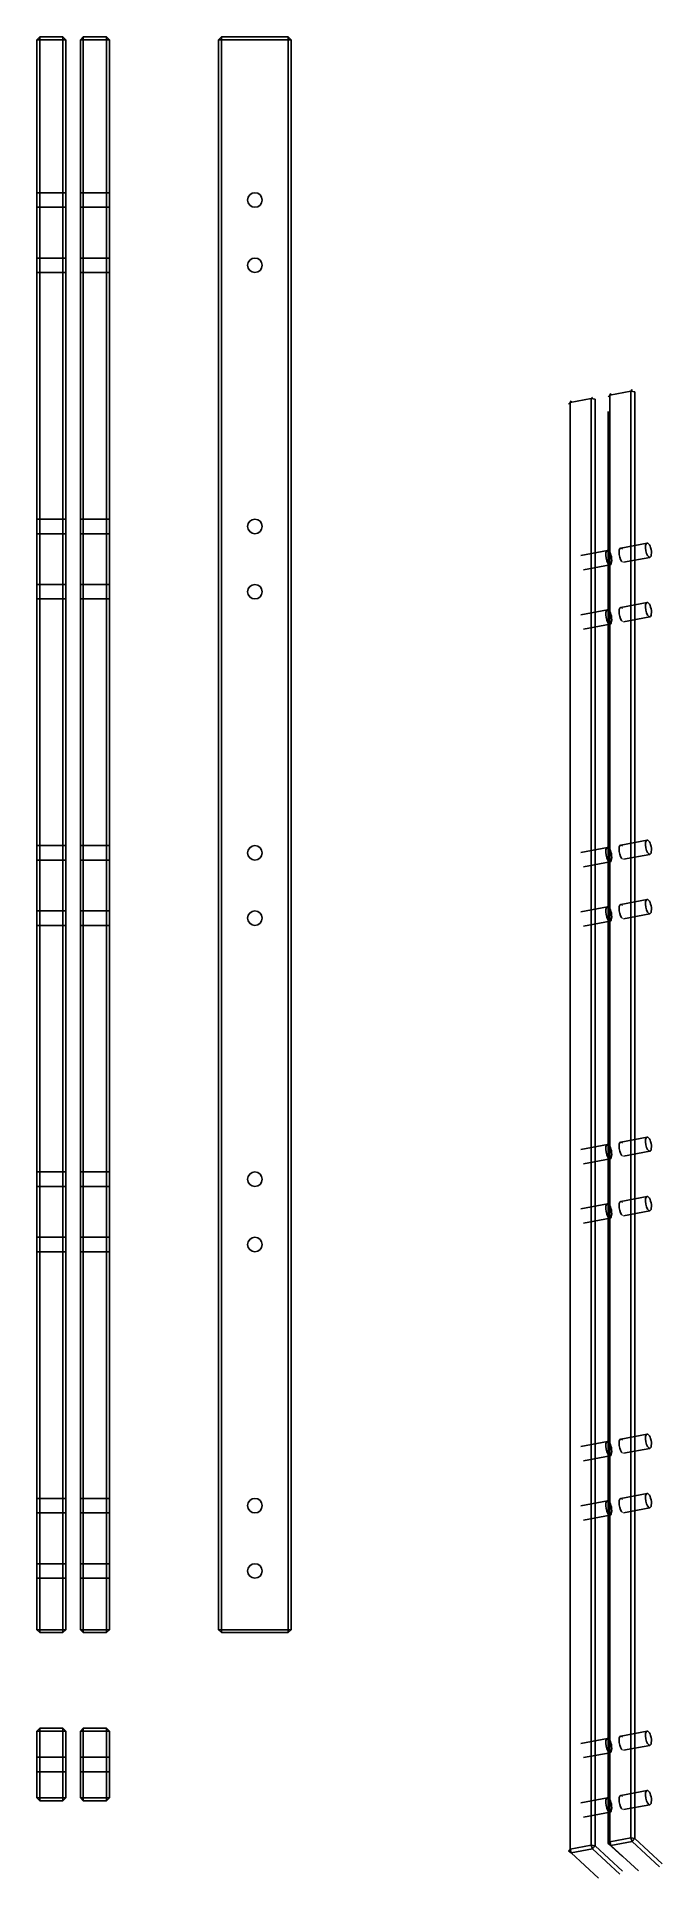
# Model space of a CAD drawing. Extents: x 0 to 216, y 0 to 635.
import ezdxf

# ---------------------------------------------------------------- set-up
doc = ezdxf.new("R2010")
doc.units = 0
doc.layers.get('0').update_dxf_attribs({"linetype": 'CONTINUOUS'})

msp = doc.modelspace()

# ---------------------------------------------------------------- linework, layer by layer
at = {"color": 253}
for p, q in [((0.08, 633.72), (1.08, 634.71)), ((1.08, 634.71), (9.08, 634.71)), ((1.08, 633.72), (1.08, 634.71)), ((9.08, 633.72), (9.08, 634.71)), ((10.08, 633.72), (9.08, 634.71)), ((15.08, 633.72), (16.08, 634.71)), ((24.08, 634.71), (16.08, 634.71)), ((16.08, 633.72), (16.08, 634.71)), ((25.08, 633.72), (24.08, 634.71)), ((24.08, 633.72), (24.08, 634.71)), ((62.73, 633.72), (63.73, 634.71)), ((62.73, 633.72), (63.73, 634.71)), ((62.73, 633.72), (63.73, 634.71)), ((86.73, 634.71), (63.73, 634.71)), ((63.73, 633.72), (63.73, 634.71)), ((86.73, 634.71), (63.73, 634.71)), ((63.73, 633.72), (63.73, 634.71)), ((86.73, 634.71), (63.73, 634.71)), ((63.73, 633.72), (63.73, 634.71)), ((86.73, 634.71), (86.73, 633.72)), ((86.73, 634.71), (87.73, 633.72)), ((86.73, 634.71), (87.73, 633.72)), ((86.73, 634.71), (86.73, 633.72)), ((86.73, 634.71), (87.73, 633.72)), ((86.73, 634.71), (86.73, 633.72)), ((0.08, 85.71), (0.08, 633.72)), ((1.08, 633.72), (0.08, 633.72)), ((1.08, 85.71), (1.08, 633.72)), ((1.08, 633.72), (9.08, 633.72)), ((9.08, 85.71), (9.08, 633.72)), ((9.08, 633.72), (10.08, 633.72)), ((10.08, 85.71), (10.08, 633.72)), ((15.08, 85.71), (15.08, 633.72)), ((16.08, 633.72), (15.08, 633.72)), ((24.08, 633.72), (16.08, 633.72)), ((16.08, 85.71), (16.08, 633.72)), ((24.08, 633.72), (25.08, 633.72)), ((24.08, 85.71), (24.08, 633.72)), ((25.08, 85.71), (25.08, 633.72)), ((62.73, 633.72), (63.73, 633.72)), ((62.73, 85.71), (62.73, 633.72)), ((62.73, 85.71), (62.73, 633.72)), ((62.73, 633.72), (63.73, 633.72)), ((62.73, 85.71), (62.73, 633.72)), ((62.73, 633.72), (63.73, 633.72)), ((86.73, 633.72), (63.73, 633.72)), ((63.73, 85.71), (63.73, 633.72)), ((86.73, 633.72), (63.73, 633.72)), ((63.73, 85.71), (63.73, 633.72)), ((86.73, 633.72), (63.73, 633.72)), ((63.73, 85.71), (63.73, 633.72)), ((86.73, 85.71), (86.73, 633.72)), ((86.73, 633.72), (87.73, 633.72)), ((86.73, 85.71), (86.73, 633.72)), ((86.73, 633.72), (87.73, 633.72)), ((86.73, 85.71), (86.73, 633.72)), ((86.73, 633.72), (87.73, 633.72)), ((87.73, 85.71), (87.73, 633.72)), ((87.73, 85.71), (87.73, 633.72)), ((87.73, 85.71), (87.73, 633.72)), ((0.08, 578.46), (0.08, 580.97)), ((0.08, 580.97), (0.08, 575.97)), ((10.08, 580.97), (0.08, 580.97)), ((0.08, 575.97), (0.08, 578.46)), ((10.08, 578.46), (10.08, 580.97)), ((10.08, 580.97), (10.08, 575.97)), ((10.08, 575.97), (10.08, 578.46)), ((15.08, 578.46), (15.08, 580.97)), ((15.08, 580.97), (15.08, 575.97)), ((25.08, 580.97), (15.08, 580.97)), ((15.08, 575.97), (15.08, 578.46)), ((25.08, 578.46), (25.08, 580.97)), ((25.08, 580.97), (25.08, 575.97)), ((25.08, 575.97), (25.08, 578.46)), ((10.08, 575.97), (0.08, 575.97)), ((25.08, 575.97), (15.08, 575.97)), ((0.08, 555.96), (0.08, 558.47)), ((0.08, 558.47), (0.08, 553.47)), ((10.08, 558.47), (0.08, 558.47)), ((0.08, 553.47), (0.08, 555.96)), ((10.08, 553.47), (0.08, 553.47)), ((10.08, 555.96), (10.08, 558.47)), ((10.08, 558.47), (10.08, 553.47)), ((10.08, 553.47), (10.08, 555.96)), ((15.08, 555.96), (15.08, 558.47)), ((15.08, 558.47), (15.08, 553.47)), ((25.08, 558.47), (15.08, 558.47)), ((15.08, 553.47), (15.08, 555.96)), ((25.08, 553.47), (15.08, 553.47)), ((25.08, 555.96), (25.08, 558.47)), ((25.08, 558.47), (25.08, 553.47)), ((25.08, 553.47), (25.08, 555.96)), ((183.85, 508.68), (183.35, 508.13)), ((183.85, 508.68), (191.15, 510.04)), ((183.85, 508.68), (184.26, 509.21)), ((183.85, 10.07), (183.85, 508.68)), ((191.15, 510.04), (191.56, 510.57)), ((191.15, 11.43), (191.15, 510.04)), ((191.15, 510.04), (192.47, 509.83)), ((192.47, 11.22), (192.47, 509.83)), ((197.53, 511.23), (197.03, 510.69)), ((204.83, 512.6), (197.53, 511.23)), ((197.53, 511.23), (197.94, 511.76)), ((197.53, 12.62), (197.53, 511.23)), ((204.83, 512.6), (205.24, 513.13)), ((204.83, 512.6), (206.15, 512.39)), ((204.83, 13.98), (204.83, 512.6)), ((206.15, 13.77), (206.15, 512.39)), ((197.03, 12.07), (197.03, 505.63)), ((0.08, 465.96), (0.08, 468.46)), ((0.08, 468.46), (0.08, 463.46)), ((10.08, 468.46), (0.08, 468.46)), ((0.08, 463.46), (0.08, 465.96)), ((10.08, 463.46), (0.08, 463.46)), ((10.08, 465.96), (10.08, 468.46)), ((10.08, 468.46), (10.08, 463.46)), ((10.08, 463.46), (10.08, 465.96)), ((15.08, 465.96), (15.08, 468.46)), ((15.08, 468.46), (15.08, 463.46)), ((25.08, 468.46), (15.08, 468.46)), ((15.08, 463.46), (15.08, 465.96)), ((25.08, 463.46), (15.08, 463.46)), ((25.08, 465.96), (25.08, 468.46)), ((25.08, 468.46), (25.08, 463.46)), ((25.08, 463.46), (25.08, 465.96)), ((196.73, 457.67), (187.61, 455.97)), ((210.41, 460.22), (201.29, 458.52)), ((197.65, 452.75), (188.53, 451.05)), ((211.33, 455.31), (202.21, 453.61)), ((0.08, 443.47), (0.08, 445.96)), ((0.08, 445.96), (0.08, 440.96)), ((10.08, 445.96), (0.08, 445.96)), ((10.08, 443.47), (10.08, 445.96)), ((10.08, 445.96), (10.08, 440.96)), ((15.08, 443.47), (15.08, 445.96)), ((15.08, 445.96), (15.08, 440.96)), ((25.08, 445.96), (15.08, 445.96)), ((25.08, 443.47), (25.08, 445.96)), ((25.08, 445.96), (25.08, 440.96)), ((0.08, 440.96), (0.08, 443.47)), ((10.08, 440.96), (0.08, 440.96)), ((10.08, 440.96), (10.08, 443.47)), ((15.08, 440.96), (15.08, 443.47)), ((25.08, 440.96), (15.08, 440.96)), ((25.08, 440.96), (25.08, 443.47)), ((210.41, 439.75), (201.29, 438.05)), ((196.73, 437.2), (187.61, 435.5)), ((197.65, 432.28), (188.53, 430.58)), ((211.33, 434.84), (202.21, 433.13)), ((0.08, 353.47), (0.08, 355.96)), ((0.08, 355.96), (0.08, 350.96)), ((10.08, 355.96), (0.08, 355.96)), ((10.08, 353.47), (10.08, 355.96)), ((10.08, 355.96), (10.08, 350.96)), ((15.08, 353.47), (15.08, 355.96)), ((15.08, 355.96), (15.08, 350.96)), ((25.08, 355.96), (15.08, 355.96)), ((25.08, 353.47), (25.08, 355.96)), ((25.08, 355.96), (25.08, 350.96)), ((210.41, 357.86), (201.29, 356.16)), ((0.08, 350.96), (0.08, 353.47)), ((10.08, 350.96), (0.08, 350.96)), ((10.08, 350.96), (10.08, 353.47)), ((15.08, 350.96), (15.08, 353.47)), ((25.08, 350.96), (15.08, 350.96)), ((25.08, 350.96), (25.08, 353.47)), ((196.73, 355.31), (187.61, 353.61)), ((197.65, 350.39), (188.53, 348.69)), ((211.33, 352.95), (202.21, 351.24)), ((210.41, 337.39), (201.29, 335.69)), ((0.08, 330.96), (0.08, 333.46)), ((0.08, 333.46), (0.08, 328.46)), ((10.08, 333.46), (0.08, 333.46)), ((0.08, 328.46), (0.08, 330.96)), ((10.08, 330.96), (10.08, 333.46)), ((10.08, 333.46), (10.08, 328.46)), ((10.08, 328.46), (10.08, 330.96)), ((15.08, 330.96), (15.08, 333.46)), ((15.08, 333.46), (15.08, 328.46)), ((25.08, 333.46), (15.08, 333.46)), ((15.08, 328.46), (15.08, 330.96)), ((25.08, 330.96), (25.08, 333.46)), ((25.08, 333.46), (25.08, 328.46)), ((25.08, 328.46), (25.08, 330.96)), ((196.73, 334.84), (187.61, 333.13)), ((211.33, 332.48), (202.21, 330.77)), ((10.08, 328.46), (0.08, 328.46)), ((25.08, 328.46), (15.08, 328.46)), ((197.65, 329.92), (188.53, 328.22)), ((210.41, 255.5), (201.29, 253.8)), ((196.73, 252.95), (187.61, 251.24)), ((197.65, 248.03), (188.53, 246.33)), ((211.33, 250.59), (202.21, 248.88)), ((0.08, 240.97), (0.08, 243.47)), ((0.08, 243.47), (0.08, 238.46)), ((10.08, 243.47), (0.08, 243.47)), ((10.08, 240.97), (10.08, 243.47)), ((10.08, 243.47), (10.08, 238.46)), ((15.08, 240.97), (15.08, 243.47)), ((15.08, 243.47), (15.08, 238.46)), ((25.08, 243.47), (15.08, 243.47)), ((25.08, 240.97), (25.08, 243.47)), ((25.08, 243.47), (25.08, 238.46)), ((0.08, 238.46), (0.08, 240.97)), ((10.08, 238.46), (0.08, 238.46)), ((10.08, 238.46), (10.08, 240.97)), ((15.08, 238.46), (15.08, 240.97)), ((25.08, 238.46), (15.08, 238.46)), ((25.08, 238.46), (25.08, 240.97)), ((210.41, 235.03), (201.29, 233.32)), ((196.73, 232.47), (187.61, 230.77)), ((211.33, 230.11), (202.21, 228.41)), ((197.65, 227.56), (188.53, 225.86)), ((0.08, 218.47), (0.08, 220.96)), ((0.08, 220.96), (0.08, 215.97)), ((10.08, 220.96), (0.08, 220.96)), ((0.08, 215.97), (0.08, 218.47)), ((10.08, 215.97), (0.08, 215.97)), ((10.08, 218.47), (10.08, 220.96)), ((10.08, 220.96), (10.08, 215.97)), ((10.08, 215.97), (10.08, 218.47)), ((15.08, 218.47), (15.08, 220.96)), ((15.08, 220.96), (15.08, 215.97)), ((25.08, 220.96), (15.08, 220.96)), ((15.08, 215.97), (15.08, 218.47)), ((25.08, 215.97), (15.08, 215.97)), ((25.08, 218.47), (25.08, 220.96)), ((25.08, 220.96), (25.08, 215.97)), ((25.08, 215.97), (25.08, 218.47)), ((210.41, 153.14), (201.29, 151.44)), ((196.73, 150.59), (187.61, 148.88)), ((211.33, 148.22), (202.21, 146.52)), ((197.65, 145.67), (188.53, 143.97)), ((0.08, 128.47), (0.08, 130.97)), ((0.08, 130.97), (0.08, 125.97)), ((10.08, 130.97), (0.08, 130.97)), ((0.08, 125.97), (0.08, 128.47)), ((10.08, 128.47), (10.08, 130.97)), ((10.08, 130.97), (10.08, 125.97)), ((10.08, 125.97), (10.08, 128.47)), ((15.08, 128.47), (15.08, 130.97)), ((15.08, 130.97), (15.08, 125.97)), ((25.08, 130.97), (15.08, 130.97)), ((15.08, 125.97), (15.08, 128.47)), ((25.08, 128.47), (25.08, 130.97)), ((25.08, 130.97), (25.08, 125.97)), ((25.08, 125.97), (25.08, 128.47)), ((196.73, 130.11), (187.61, 128.41)), ((210.41, 132.67), (201.29, 130.97)), ((211.33, 127.75), (202.21, 126.05)), ((10.08, 125.97), (0.08, 125.97)), ((25.08, 125.97), (15.08, 125.97)), ((197.65, 125.2), (188.53, 123.5)), ((0.08, 105.96), (0.08, 108.46)), ((0.08, 108.46), (0.08, 103.46)), ((10.08, 108.46), (0.08, 108.46)), ((10.08, 105.96), (10.08, 108.46)), ((10.08, 108.46), (10.08, 103.46)), ((15.08, 105.96), (15.08, 108.46)), ((15.08, 108.46), (15.08, 103.46)), ((25.08, 108.46), (15.08, 108.46)), ((25.08, 105.96), (25.08, 108.46)), ((25.08, 108.46), (25.08, 103.46)), ((0.08, 103.46), (0.08, 105.96)), ((10.08, 103.46), (0.08, 103.46)), ((10.08, 103.46), (10.08, 105.96)), ((15.08, 103.46), (15.08, 105.96)), ((25.08, 103.46), (15.08, 103.46)), ((25.08, 103.46), (25.08, 105.96)), ((1.08, 84.72), (0.08, 85.71)), ((0.08, 85.71), (1.08, 85.71)), ((1.08, 84.72), (1.08, 85.71)), ((1.08, 85.71), (9.08, 85.71)), ((1.08, 84.72), (9.08, 84.72)), ((9.08, 84.72), (9.08, 85.71)), ((9.08, 84.72), (10.08, 85.71)), ((10.08, 85.71), (9.08, 85.71)), ((16.08, 84.72), (15.08, 85.71)), ((15.08, 85.71), (16.08, 85.71)), ((24.08, 85.71), (16.08, 85.71)), ((16.08, 84.72), (16.08, 85.71)), ((24.08, 84.72), (16.08, 84.72)), ((24.08, 84.72), (25.08, 85.71)), ((25.08, 85.71), (24.08, 85.71)), ((24.08, 84.72), (24.08, 85.71)), ((63.73, 85.71), (62.73, 85.71)), ((63.73, 84.72), (62.73, 85.71)), ((63.73, 84.72), (62.73, 85.71)), ((63.73, 85.71), (62.73, 85.71)), ((63.73, 84.72), (62.73, 85.71)), ((63.73, 85.71), (62.73, 85.71)), ((86.73, 85.71), (63.73, 85.71)), ((63.73, 84.72), (63.73, 85.71)), ((86.73, 85.71), (63.73, 85.71)), ((63.73, 84.72), (63.73, 85.71)), ((86.73, 85.71), (63.73, 85.71)), ((63.73, 84.72), (63.73, 85.71)), ((86.73, 84.72), (63.73, 84.72)), ((86.73, 84.72), (63.73, 84.72)), ((86.73, 84.72), (63.73, 84.72)), ((86.73, 85.71), (87.73, 85.71)), ((86.73, 84.72), (86.73, 85.71)), ((86.73, 84.72), (87.73, 85.71)), ((86.73, 84.72), (87.73, 85.71)), ((86.73, 85.71), (87.73, 85.71)), ((86.73, 84.72), (86.73, 85.71)), ((86.73, 84.72), (87.73, 85.71)), ((86.73, 85.71), (87.73, 85.71)), ((86.73, 84.72), (86.73, 85.71)), ((0.08, 50.77), (1.08, 51.77)), ((0.08, 27.77), (0.08, 50.77)), ((1.08, 50.77), (0.08, 50.77)), ((1.08, 50.77), (1.08, 51.77)), ((1.08, 51.77), (9.08, 51.77)), ((1.08, 27.77), (1.08, 50.77)), ((1.08, 50.77), (9.08, 50.77)), ((9.08, 50.77), (9.08, 51.77)), ((10.08, 50.77), (9.08, 51.77)), ((9.08, 27.77), (9.08, 50.77)), ((9.08, 50.77), (10.08, 50.77)), ((10.08, 27.77), (10.08, 50.77)), ((15.08, 50.77), (16.08, 51.77)), ((15.08, 27.77), (15.08, 50.77)), ((16.08, 50.77), (15.08, 50.77)), ((24.08, 51.77), (16.08, 51.77)), ((16.08, 50.77), (16.08, 51.77)), ((24.08, 50.77), (16.08, 50.77)), ((16.08, 27.77), (16.08, 50.77)), ((25.08, 50.77), (24.08, 51.77)), ((24.08, 50.77), (24.08, 51.77)), ((24.08, 27.77), (24.08, 50.77)), ((24.08, 50.77), (25.08, 50.77)), ((25.08, 27.77), (25.08, 50.77)), ((210.41, 50.78), (201.29, 49.07)), ((196.73, 48.22), (187.61, 46.52)), ((211.33, 45.86), (202.21, 44.16)), ((0.08, 36.77), (0.08, 41.77)), ((0.08, 41.77), (0.08, 36.77)), ((0.08, 36.77), (0.08, 41.77)), ((0.08, 41.77), (0.08, 36.77)), ((0.08, 36.77), (0.08, 41.77)), ((0.08, 41.77), (0.08, 36.77)), ((0.08, 36.77), (0.08, 41.77)), ((0.08, 41.77), (0.08, 36.77)), ((0.08, 36.77), (0.08, 41.77)), ((0.08, 41.77), (0.08, 36.77)), ((0.08, 36.77), (0.08, 41.77)), ((0.08, 41.77), (0.08, 36.77)), ((0.08, 36.77), (0.08, 41.77)), ((0.08, 41.77), (0.08, 36.77)), ((0.08, 36.77), (0.08, 41.77)), ((0.08, 41.77), (0.08, 36.77)), ((0.08, 36.77), (0.08, 41.77)), ((0.08, 41.77), (0.08, 36.77)), ((0.08, 36.77), (0.08, 41.77)), ((0.08, 41.77), (0.08, 36.77)), ((10.08, 41.77), (0.08, 41.77)), ((10.08, 41.77), (0.08, 41.77)), ((10.08, 41.77), (0.08, 41.77)), ((10.08, 41.77), (0.08, 41.77)), ((10.08, 41.77), (0.08, 41.77)), ((10.08, 41.77), (0.08, 41.77)), ((10.08, 41.77), (0.08, 41.77)), ((10.08, 41.77), (0.08, 41.77)), ((10.08, 41.77), (0.08, 41.77)), ((10.08, 41.77), (0.08, 41.77)), ((10.08, 36.77), (10.08, 41.77)), ((10.08, 41.77), (10.08, 36.77)), ((10.08, 36.77), (10.08, 41.77)), ((10.08, 41.77), (10.08, 36.77)), ((10.08, 36.77), (10.08, 41.77)), ((10.08, 41.77), (10.08, 36.77)), ((10.08, 36.77), (10.08, 41.77)), ((10.08, 41.77), (10.08, 36.77)), ((10.08, 36.77), (10.08, 41.77)), ((10.08, 41.77), (10.08, 36.77)), ((10.08, 36.77), (10.08, 41.77)), ((10.08, 41.77), (10.08, 36.77)), ((10.08, 36.77), (10.08, 41.77)), ((10.08, 41.77), (10.08, 36.77)), ((10.08, 36.77), (10.08, 41.77)), ((10.08, 41.77), (10.08, 36.77)), ((10.08, 36.77), (10.08, 41.77)), ((10.08, 41.77), (10.08, 36.77)), ((10.08, 36.77), (10.08, 41.77)), ((10.08, 41.77), (10.08, 36.77)), ((15.08, 36.77), (15.08, 41.77)), ((15.08, 41.77), (15.08, 36.77)), ((15.08, 36.77), (15.08, 41.77)), ((15.08, 41.77), (15.08, 36.77)), ((15.08, 36.77), (15.08, 41.77)), ((15.08, 41.77), (15.08, 36.77)), ((15.08, 36.77), (15.08, 41.77)), ((15.08, 41.77), (15.08, 36.77)), ((15.08, 36.77), (15.08, 41.77)), ((15.08, 41.77), (15.08, 36.77)), ((15.08, 36.77), (15.08, 41.77)), ((15.08, 41.77), (15.08, 36.77)), ((15.08, 36.77), (15.08, 41.77)), ((15.08, 41.77), (15.08, 36.77)), ((15.08, 36.77), (15.08, 41.77)), ((15.08, 41.77), (15.08, 36.77)), ((15.08, 36.77), (15.08, 41.77)), ((15.08, 41.77), (15.08, 36.77)), ((15.08, 36.77), (15.08, 41.77)), ((15.08, 41.77), (15.08, 36.77)), ((25.08, 41.77), (15.08, 41.77)), ((25.08, 41.77), (15.08, 41.77)), ((25.08, 41.77), (15.08, 41.77)), ((25.08, 41.77), (15.08, 41.77)), ((25.08, 41.77), (15.08, 41.77)), ((25.08, 41.77), (15.08, 41.77)), ((25.08, 41.77), (15.08, 41.77)), ((25.08, 41.77), (15.08, 41.77)), ((25.08, 41.77), (15.08, 41.77)), ((25.08, 41.77), (15.08, 41.77)), ((25.08, 36.77), (25.08, 41.77)), ((25.08, 41.77), (25.08, 36.77)), ((25.08, 36.77), (25.08, 41.77)), ((25.08, 41.77), (25.08, 36.77)), ((25.08, 36.77), (25.08, 41.77)), ((25.08, 41.77), (25.08, 36.77)), ((25.08, 36.77), (25.08, 41.77)), ((25.08, 41.77), (25.08, 36.77)), ((25.08, 36.77), (25.08, 41.77)), ((25.08, 41.77), (25.08, 36.77)), ((25.08, 36.77), (25.08, 41.77)), ((25.08, 41.77), (25.08, 36.77)), ((25.08, 36.77), (25.08, 41.77)), ((25.08, 41.77), (25.08, 36.77)), ((25.08, 36.77), (25.08, 41.77)), ((25.08, 41.77), (25.08, 36.77)), ((25.08, 36.77), (25.08, 41.77)), ((25.08, 41.77), (25.08, 36.77)), ((25.08, 36.77), (25.08, 41.77)), ((25.08, 41.77), (25.08, 36.77)), ((197.65, 43.31), (188.53, 41.61)), ((0.08, 36.77), (10.08, 36.77)), ((0.08, 36.77), (10.08, 36.77)), ((0.08, 36.77), (10.08, 36.77)), ((0.08, 36.77), (10.08, 36.77)), ((0.08, 36.77), (10.08, 36.77)), ((0.08, 36.77), (10.08, 36.77)), ((0.08, 36.77), (10.08, 36.77)), ((0.08, 36.77), (10.08, 36.77)), ((0.08, 36.77), (10.08, 36.77)), ((0.08, 36.77), (10.08, 36.77)), ((15.08, 36.77), (25.08, 36.77)), ((15.08, 36.77), (25.08, 36.77)), ((15.08, 36.77), (25.08, 36.77)), ((15.08, 36.77), (25.08, 36.77)), ((15.08, 36.77), (25.08, 36.77)), ((15.08, 36.77), (25.08, 36.77)), ((15.08, 36.77), (25.08, 36.77)), ((15.08, 36.77), (25.08, 36.77)), ((15.08, 36.77), (25.08, 36.77)), ((15.08, 36.77), (25.08, 36.77)), ((0.08, 27.77), (1.08, 26.77)), ((1.08, 27.77), (0.08, 27.77)), ((1.08, 27.77), (1.08, 26.77)), ((1.08, 27.77), (9.08, 27.77)), ((1.08, 26.77), (9.08, 26.77)), ((9.08, 27.77), (9.08, 26.77)), ((10.08, 27.77), (9.08, 26.77)), ((9.08, 27.77), (10.08, 27.77)), ((15.08, 27.77), (16.08, 26.77)), ((16.08, 27.77), (15.08, 27.77)), ((24.08, 27.77), (16.08, 27.77)), ((16.08, 27.77), (16.08, 26.77)), ((24.08, 26.77), (16.08, 26.77)), ((25.08, 27.77), (24.08, 26.77)), ((24.08, 27.77), (25.08, 27.77)), ((24.08, 27.77), (24.08, 26.77)), ((196.73, 27.75), (187.61, 26.05)), ((210.41, 30.3), (201.29, 28.6)), ((211.33, 25.39), (202.21, 23.69)), ((197.65, 22.84), (188.53, 21.13)), ((204.83, 13.98), (197.53, 12.62)), ((205.24, 12.69), (197.94, 11.33)), ((206.15, 13.77), (204.83, 13.98)), ((205.24, 12.69), (204.83, 13.98)), ((205.24, 12.69), (206.15, 13.77)), ((214.68, 3.99), (205.24, 12.69)), ((215.59, 5.07), (206.15, 13.77)), ((183.35, 9.52), (183.85, 10.07)), ((184.26, 8.78), (183.35, 9.52)), ((183.85, 10.07), (191.15, 11.43)), ((184.26, 8.78), (183.85, 10.07)), ((184.26, 8.78), (191.56, 10.14)), ((193.7, 0.08), (184.26, 8.78)), ((191.56, 10.14), (191.15, 11.43)), ((192.47, 11.22), (191.15, 11.43)), ((191.56, 10.14), (192.47, 11.22)), ((201, 1.44), (191.56, 10.14)), ((201.91, 2.52), (192.47, 11.22)), ((197.03, 12.07), (197.53, 12.62)), ((201.91, 7.57), (197.03, 12.07)), ((197.94, 11.33), (197.03, 12.07)), ((197.94, 11.33), (197.53, 12.62)), ((207.38, 2.63), (197.94, 11.33))]:
    msp.add_line(p, q, dxfattribs=at)
for points in [[(72.73, 578.46), (72.73, 579.85), (73.85, 580.97), (75.23, 580.97)], [(72.73, 578.46), (72.73, 579.85), (73.85, 580.97), (75.23, 580.97)], [(72.73, 578.46), (72.73, 579.85), (73.85, 580.97), (75.23, 580.97)], [(75.23, 575.97), (73.85, 575.97), (72.73, 577.08), (72.73, 578.46)], [(75.23, 575.97), (73.85, 575.97), (72.73, 577.08), (72.73, 578.46)], [(75.23, 575.97), (73.85, 575.97), (72.73, 577.08), (72.73, 578.46)], [(75.23, 580.97), (76.61, 580.97), (77.73, 579.85), (77.73, 578.46)], [(75.23, 580.97), (76.61, 580.97), (77.73, 579.85), (77.73, 578.46)], [(75.23, 580.97), (76.61, 580.97), (77.73, 579.85), (77.73, 578.46)], [(77.73, 578.46), (77.73, 577.08), (76.61, 575.97), (75.23, 575.97)], [(77.73, 578.46), (77.73, 577.08), (76.61, 575.97), (75.23, 575.97)], [(77.73, 578.46), (77.73, 577.08), (76.61, 575.97), (75.23, 575.97)], [(72.73, 555.96), (72.73, 557.35), (73.85, 558.47), (75.23, 558.47)], [(72.73, 555.96), (72.73, 557.35), (73.85, 558.47), (75.23, 558.47)], [(72.73, 555.96), (72.73, 557.35), (73.85, 558.47), (75.23, 558.47)], [(75.23, 553.47), (73.85, 553.47), (72.73, 554.58), (72.73, 555.96)], [(75.23, 553.47), (73.85, 553.47), (72.73, 554.58), (72.73, 555.96)], [(75.23, 553.47), (73.85, 553.47), (72.73, 554.58), (72.73, 555.96)], [(75.23, 558.47), (76.61, 558.47), (77.73, 557.35), (77.73, 555.96)], [(75.23, 558.47), (76.61, 558.47), (77.73, 557.35), (77.73, 555.96)], [(75.23, 558.47), (76.61, 558.47), (77.73, 557.35), (77.73, 555.96)], [(77.73, 555.96), (77.73, 554.58), (76.61, 553.47), (75.23, 553.47)], [(77.73, 555.96), (77.73, 554.58), (76.61, 553.47), (75.23, 553.47)], [(77.73, 555.96), (77.73, 554.58), (76.61, 553.47), (75.23, 553.47)], [(72.73, 465.96), (72.73, 467.35), (73.85, 468.46), (75.23, 468.46)], [(72.73, 465.96), (72.73, 467.35), (73.85, 468.46), (75.23, 468.46)], [(72.73, 465.96), (72.73, 467.35), (73.85, 468.46), (75.23, 468.46)], [(75.23, 463.46), (73.85, 463.46), (72.73, 464.58), (72.73, 465.96)], [(75.23, 463.46), (73.85, 463.46), (72.73, 464.58), (72.73, 465.96)], [(75.23, 463.46), (73.85, 463.46), (72.73, 464.58), (72.73, 465.96)], [(75.23, 468.46), (76.61, 468.46), (77.73, 467.35), (77.73, 465.96)], [(75.23, 468.46), (76.61, 468.46), (77.73, 467.35), (77.73, 465.96)], [(75.23, 468.46), (76.61, 468.46), (77.73, 467.35), (77.73, 465.96)], [(77.73, 465.96), (77.73, 464.58), (76.61, 463.46), (75.23, 463.46)], [(77.73, 465.96), (77.73, 464.58), (76.61, 463.46), (75.23, 463.46)], [(77.73, 465.96), (77.73, 464.58), (76.61, 463.46), (75.23, 463.46)], [(196.73, 457.67), (196.22, 457.57), (196.02, 456.4), (196.27, 455.04)], [(197.73, 456.65), (197.43, 457.35), (197.05, 457.73), (196.73, 457.67)], [(201.29, 458.52), (200.84, 458.44), (200.62, 457.48), (200.77, 456.27)], [(201.91, 458.16), (201.7, 458.43), (201.48, 458.56), (201.29, 458.52)], [(210.41, 460.22), (209.9, 460.13), (209.7, 458.95), (209.95, 457.6)], [(209.95, 457.6), (210.2, 456.24), (210.82, 455.21), (211.33, 455.31)], [(211.41, 459.2), (211.1, 459.89), (210.73, 460.28), (210.41, 460.22)], [(211.89, 456.82), (211.89, 457.61), (211.71, 458.51), (211.41, 459.2)], [(196.27, 455.04), (196.52, 453.68), (197.14, 452.66), (197.65, 452.75)], [(197.65, 452.75), (198, 452.82), (198.21, 453.4), (198.21, 454.26)], [(198.21, 454.26), (198.21, 455.06), (198.03, 455.96), (197.73, 456.65)], [(200.77, 456.27), (200.93, 455.06), (201.41, 453.95), (201.91, 453.67)], [(211.33, 455.31), (211.67, 455.37), (211.89, 455.96), (211.89, 456.82)], [(72.73, 443.47), (72.73, 444.85), (73.85, 445.96), (75.23, 445.96)], [(72.73, 443.47), (72.73, 444.85), (73.85, 445.96), (75.23, 445.96)], [(72.73, 443.47), (72.73, 444.85), (73.85, 445.96), (75.23, 445.96)], [(75.23, 445.96), (76.61, 445.96), (77.73, 444.85), (77.73, 443.47)], [(75.23, 445.96), (76.61, 445.96), (77.73, 444.85), (77.73, 443.47)], [(75.23, 445.96), (76.61, 445.96), (77.73, 444.85), (77.73, 443.47)], [(75.23, 440.96), (73.85, 440.96), (72.73, 442.08), (72.73, 443.47)], [(75.23, 440.96), (73.85, 440.96), (72.73, 442.08), (72.73, 443.47)], [(75.23, 440.96), (73.85, 440.96), (72.73, 442.08), (72.73, 443.47)], [(77.73, 443.47), (77.73, 442.08), (76.61, 440.96), (75.23, 440.96)], [(77.73, 443.47), (77.73, 442.08), (76.61, 440.96), (75.23, 440.96)], [(77.73, 443.47), (77.73, 442.08), (76.61, 440.96), (75.23, 440.96)], [(201.29, 438.05), (200.84, 437.96), (200.62, 437.01), (200.77, 435.8)], [(201.91, 437.69), (201.7, 437.96), (201.48, 438.08), (201.29, 438.05)], [(210.41, 439.75), (209.9, 439.66), (209.7, 438.48), (209.95, 437.12)], [(211.41, 438.73), (211.1, 439.42), (210.73, 439.81), (210.41, 439.75)], [(211.89, 436.35), (211.89, 437.14), (211.71, 438.04), (211.41, 438.73)], [(196.73, 437.2), (196.22, 437.1), (196.02, 435.93), (196.27, 434.57)], [(196.27, 434.57), (196.52, 433.21), (197.14, 432.19), (197.65, 432.28)], [(197.73, 436.18), (197.43, 436.87), (197.05, 437.26), (196.73, 437.2)], [(197.65, 432.28), (198, 432.35), (198.21, 432.93), (198.21, 433.79)], [(198.21, 433.79), (198.21, 434.58), (198.03, 435.49), (197.73, 436.18)], [(200.77, 435.8), (200.93, 434.59), (201.41, 433.48), (201.91, 433.2)], [(209.95, 437.12), (210.2, 435.76), (210.82, 434.74), (211.33, 434.84)], [(211.33, 434.84), (211.67, 434.9), (211.89, 435.49), (211.89, 436.35)], [(72.73, 353.47), (72.73, 354.85), (73.85, 355.96), (75.23, 355.96)], [(72.73, 353.47), (72.73, 354.85), (73.85, 355.96), (75.23, 355.96)], [(72.73, 353.47), (72.73, 354.85), (73.85, 355.96), (75.23, 355.96)], [(75.23, 355.96), (76.61, 355.96), (77.73, 354.85), (77.73, 353.47)], [(75.23, 355.96), (76.61, 355.96), (77.73, 354.85), (77.73, 353.47)], [(75.23, 355.96), (76.61, 355.96), (77.73, 354.85), (77.73, 353.47)], [(201.29, 356.16), (200.84, 356.08), (200.62, 355.12), (200.77, 353.91)], [(201.91, 355.8), (201.7, 356.07), (201.48, 356.2), (201.29, 356.16)], [(210.41, 357.86), (209.9, 357.77), (209.7, 356.59), (209.95, 355.23)], [(211.41, 356.84), (211.1, 357.54), (210.73, 357.92), (210.41, 357.86)], [(211.89, 354.46), (211.89, 355.25), (211.71, 356.15), (211.41, 356.84)], [(75.23, 350.96), (73.85, 350.96), (72.73, 352.08), (72.73, 353.47)], [(75.23, 350.96), (73.85, 350.96), (72.73, 352.08), (72.73, 353.47)], [(75.23, 350.96), (73.85, 350.96), (72.73, 352.08), (72.73, 353.47)], [(77.73, 353.47), (77.73, 352.08), (76.61, 350.96), (75.23, 350.96)], [(77.73, 353.47), (77.73, 352.08), (76.61, 350.96), (75.23, 350.96)], [(77.73, 353.47), (77.73, 352.08), (76.61, 350.96), (75.23, 350.96)], [(196.73, 355.31), (196.22, 355.21), (196.02, 354.04), (196.27, 352.68)], [(196.27, 352.68), (196.52, 351.32), (197.14, 350.3), (197.65, 350.39)], [(197.73, 354.29), (197.43, 354.98), (197.05, 355.37), (196.73, 355.31)], [(197.65, 350.39), (198, 350.46), (198.21, 351.04), (198.21, 351.9)], [(198.21, 351.9), (198.21, 352.69), (198.03, 353.6), (197.73, 354.29)], [(200.77, 353.91), (200.93, 352.7), (201.41, 351.59), (201.91, 351.31)], [(209.95, 355.23), (210.2, 353.88), (210.82, 352.85), (211.33, 352.95)], [(211.33, 352.95), (211.67, 353.01), (211.89, 353.6), (211.89, 354.46)], [(210.41, 337.39), (209.9, 337.3), (209.7, 336.12), (209.95, 334.76)], [(211.41, 336.37), (211.1, 337.06), (210.73, 337.45), (210.41, 337.39)], [(211.89, 333.99), (211.89, 334.77), (211.71, 335.68), (211.41, 336.37)], [(72.73, 330.96), (72.73, 332.35), (73.85, 333.46), (75.23, 333.46)], [(72.73, 330.96), (72.73, 332.35), (73.85, 333.46), (75.23, 333.46)], [(72.73, 330.96), (72.73, 332.35), (73.85, 333.46), (75.23, 333.46)], [(75.23, 328.46), (73.85, 328.46), (72.73, 329.58), (72.73, 330.96)], [(75.23, 328.46), (73.85, 328.46), (72.73, 329.58), (72.73, 330.96)], [(75.23, 328.46), (73.85, 328.46), (72.73, 329.58), (72.73, 330.96)], [(75.23, 333.46), (76.61, 333.46), (77.73, 332.35), (77.73, 330.96)], [(75.23, 333.46), (76.61, 333.46), (77.73, 332.35), (77.73, 330.96)], [(75.23, 333.46), (76.61, 333.46), (77.73, 332.35), (77.73, 330.96)], [(77.73, 330.96), (77.73, 329.58), (76.61, 328.46), (75.23, 328.46)], [(77.73, 330.96), (77.73, 329.58), (76.61, 328.46), (75.23, 328.46)], [(77.73, 330.96), (77.73, 329.58), (76.61, 328.46), (75.23, 328.46)], [(196.73, 334.84), (196.22, 334.74), (196.02, 333.56), (196.27, 332.21)], [(196.27, 332.21), (196.52, 330.85), (197.14, 329.83), (197.65, 329.92)], [(197.73, 333.82), (197.43, 334.51), (197.05, 334.89), (196.73, 334.84)], [(197.65, 329.92), (198, 329.99), (198.21, 330.57), (198.21, 331.43)], [(198.21, 331.43), (198.21, 332.22), (198.03, 333.12), (197.73, 333.82)], [(201.29, 335.69), (200.84, 335.6), (200.62, 334.65), (200.77, 333.44)], [(200.77, 333.44), (200.93, 332.23), (201.41, 331.12), (201.91, 330.83)], [(201.91, 335.33), (201.7, 335.6), (201.48, 335.72), (201.29, 335.69)], [(209.95, 334.76), (210.2, 333.4), (210.82, 332.38), (211.33, 332.48)], [(211.33, 332.48), (211.67, 332.54), (211.89, 333.12), (211.89, 333.99)], [(210.41, 255.5), (209.9, 255.41), (209.7, 254.23), (209.95, 252.87)], [(211.41, 254.48), (211.1, 255.17), (210.73, 255.56), (210.41, 255.5)], [(211.89, 252.1), (211.89, 252.88), (211.71, 253.79), (211.41, 254.48)], [(196.73, 252.95), (196.22, 252.85), (196.02, 251.68), (196.27, 250.32)], [(196.27, 250.32), (196.52, 248.96), (197.14, 247.94), (197.65, 248.03)], [(197.73, 251.93), (197.43, 252.62), (197.05, 253.01), (196.73, 252.95)], [(197.65, 248.03), (198, 248.1), (198.21, 248.68), (198.21, 249.54)], [(198.21, 249.54), (198.21, 250.33), (198.03, 251.23), (197.73, 251.93)], [(201.29, 253.8), (200.84, 253.71), (200.62, 252.76), (200.77, 251.55)], [(200.77, 251.55), (200.93, 250.34), (201.41, 249.23), (201.91, 248.95)], [(201.91, 253.44), (201.7, 253.71), (201.48, 253.83), (201.29, 253.8)], [(209.95, 252.87), (210.2, 251.51), (210.82, 250.49), (211.33, 250.59)], [(211.33, 250.59), (211.67, 250.65), (211.89, 251.24), (211.89, 252.1)], [(72.73, 240.97), (72.73, 242.35), (73.85, 243.47), (75.23, 243.47)], [(72.73, 240.97), (72.73, 242.35), (73.85, 243.47), (75.23, 243.47)], [(72.73, 240.97), (72.73, 242.35), (73.85, 243.47), (75.23, 243.47)], [(75.23, 243.47), (76.61, 243.47), (77.73, 242.35), (77.73, 240.97)], [(75.23, 243.47), (76.61, 243.47), (77.73, 242.35), (77.73, 240.97)], [(75.23, 243.47), (76.61, 243.47), (77.73, 242.35), (77.73, 240.97)], [(75.23, 238.46), (73.85, 238.46), (72.73, 239.58), (72.73, 240.97)], [(75.23, 238.46), (73.85, 238.46), (72.73, 239.58), (72.73, 240.97)], [(75.23, 238.46), (73.85, 238.46), (72.73, 239.58), (72.73, 240.97)], [(77.73, 240.97), (77.73, 239.58), (76.61, 238.46), (75.23, 238.46)], [(77.73, 240.97), (77.73, 239.58), (76.61, 238.46), (75.23, 238.46)], [(77.73, 240.97), (77.73, 239.58), (76.61, 238.46), (75.23, 238.46)], [(210.41, 235.03), (209.9, 234.93), (209.7, 233.76), (209.95, 232.4)], [(211.41, 234.01), (211.1, 234.7), (210.73, 235.09), (210.41, 235.03)], [(196.73, 232.47), (196.22, 232.38), (196.02, 231.2), (196.27, 229.85)], [(196.27, 229.85), (196.52, 228.49), (197.14, 227.46), (197.65, 227.56)], [(197.73, 231.45), (197.43, 232.15), (197.05, 232.53), (196.73, 232.47)], [(197.65, 227.56), (198, 227.62), (198.21, 228.21), (198.21, 229.07)], [(198.21, 229.07), (198.21, 229.86), (198.03, 230.76), (197.73, 231.45)], [(201.29, 233.32), (200.84, 233.24), (200.62, 232.29), (200.77, 231.07)], [(200.77, 231.07), (200.93, 229.87), (201.41, 228.76), (201.91, 228.47)], [(201.91, 232.97), (201.7, 233.24), (201.48, 233.36), (201.29, 233.32)], [(209.95, 232.4), (210.2, 231.04), (210.82, 230.02), (211.33, 230.11)], [(211.33, 230.11), (211.67, 230.18), (211.89, 230.76), (211.89, 231.62)], [(211.89, 231.62), (211.89, 232.41), (211.71, 233.31), (211.41, 234.01)], [(72.73, 218.47), (72.73, 219.84), (73.85, 220.96), (75.23, 220.96)], [(72.73, 218.47), (72.73, 219.84), (73.85, 220.96), (75.23, 220.96)], [(72.73, 218.47), (72.73, 219.84), (73.85, 220.96), (75.23, 220.96)], [(75.23, 215.97), (73.85, 215.97), (72.73, 217.08), (72.73, 218.47)], [(75.23, 215.97), (73.85, 215.97), (72.73, 217.08), (72.73, 218.47)], [(75.23, 215.97), (73.85, 215.97), (72.73, 217.08), (72.73, 218.47)], [(75.23, 220.96), (76.61, 220.96), (77.73, 219.84), (77.73, 218.47)], [(75.23, 220.96), (76.61, 220.96), (77.73, 219.84), (77.73, 218.47)], [(75.23, 220.96), (76.61, 220.96), (77.73, 219.84), (77.73, 218.47)], [(77.73, 218.47), (77.73, 217.08), (76.61, 215.97), (75.23, 215.97)], [(77.73, 218.47), (77.73, 217.08), (76.61, 215.97), (75.23, 215.97)], [(77.73, 218.47), (77.73, 217.08), (76.61, 215.97), (75.23, 215.97)], [(210.41, 153.14), (209.9, 153.04), (209.7, 151.87), (209.95, 150.51)], [(211.41, 152.12), (211.1, 152.81), (210.73, 153.2), (210.41, 153.14)], [(196.73, 150.59), (196.22, 150.49), (196.02, 149.31), (196.27, 147.96)], [(196.27, 147.96), (196.52, 146.6), (197.14, 145.58), (197.65, 145.67)], [(197.73, 149.56), (197.43, 150.26), (197.05, 150.64), (196.73, 150.59)], [(197.65, 145.67), (198, 145.73), (198.21, 146.32), (198.21, 147.18)], [(198.21, 147.18), (198.21, 147.97), (198.03, 148.87), (197.73, 149.56)], [(201.29, 151.44), (200.84, 151.35), (200.62, 150.4), (200.77, 149.19)], [(200.77, 149.19), (200.93, 147.97), (201.41, 146.87), (201.91, 146.59)], [(201.91, 151.08), (201.7, 151.35), (201.48, 151.47), (201.29, 151.44)], [(209.95, 150.51), (210.2, 149.15), (210.82, 148.13), (211.33, 148.22)], [(211.33, 148.22), (211.67, 148.29), (211.89, 148.87), (211.89, 149.74)], [(211.89, 149.74), (211.89, 150.52), (211.71, 151.43), (211.41, 152.12)], [(72.73, 128.47), (72.73, 129.85), (73.85, 130.97), (75.23, 130.97)], [(72.73, 128.47), (72.73, 129.85), (73.85, 130.97), (75.23, 130.97)], [(72.73, 128.47), (72.73, 129.85), (73.85, 130.97), (75.23, 130.97)], [(75.23, 125.97), (73.85, 125.97), (72.73, 127.08), (72.73, 128.47)], [(75.23, 125.97), (73.85, 125.97), (72.73, 127.08), (72.73, 128.47)], [(75.23, 125.97), (73.85, 125.97), (72.73, 127.08), (72.73, 128.47)], [(75.23, 130.97), (76.61, 130.97), (77.73, 129.85), (77.73, 128.47)], [(75.23, 130.97), (76.61, 130.97), (77.73, 129.85), (77.73, 128.47)], [(75.23, 130.97), (76.61, 130.97), (77.73, 129.85), (77.73, 128.47)], [(77.73, 128.47), (77.73, 127.08), (76.61, 125.97), (75.23, 125.97)], [(77.73, 128.47), (77.73, 127.08), (76.61, 125.97), (75.23, 125.97)], [(77.73, 128.47), (77.73, 127.08), (76.61, 125.97), (75.23, 125.97)], [(196.73, 130.11), (196.22, 130.02), (196.02, 128.84), (196.27, 127.48)], [(196.27, 127.48), (196.52, 126.13), (197.14, 125.1), (197.65, 125.2)], [(197.73, 129.09), (197.43, 129.79), (197.05, 130.17), (196.73, 130.11)], [(198.21, 126.71), (198.21, 127.5), (198.03, 128.4), (197.73, 129.09)], [(201.29, 130.97), (200.84, 130.88), (200.62, 129.92), (200.77, 128.71)], [(200.77, 128.71), (200.93, 127.5), (201.41, 126.4), (201.91, 126.11)], [(201.91, 130.61), (201.7, 130.88), (201.48, 131), (201.29, 130.97)], [(210.41, 132.67), (209.9, 132.57), (209.7, 131.4), (209.95, 130.04)], [(209.95, 130.04), (210.2, 128.68), (210.82, 127.66), (211.33, 127.75)], [(211.41, 131.65), (211.1, 132.34), (210.73, 132.73), (210.41, 132.67)], [(211.33, 127.75), (211.67, 127.82), (211.89, 128.4), (211.89, 129.26)], [(211.89, 129.26), (211.89, 130.05), (211.71, 130.95), (211.41, 131.65)], [(197.65, 125.2), (198, 125.26), (198.21, 125.85), (198.21, 126.71)], [(72.73, 105.96), (72.73, 107.34), (73.85, 108.46), (75.23, 108.46)], [(72.73, 105.96), (72.73, 107.34), (73.85, 108.46), (75.23, 108.46)], [(72.73, 105.96), (72.73, 107.34), (73.85, 108.46), (75.23, 108.46)], [(75.23, 108.46), (76.61, 108.46), (77.73, 107.34), (77.73, 105.96)], [(75.23, 108.46), (76.61, 108.46), (77.73, 107.34), (77.73, 105.96)], [(75.23, 108.46), (76.61, 108.46), (77.73, 107.34), (77.73, 105.96)], [(75.23, 103.46), (73.85, 103.46), (72.73, 104.58), (72.73, 105.96)], [(75.23, 103.46), (73.85, 103.46), (72.73, 104.58), (72.73, 105.96)], [(75.23, 103.46), (73.85, 103.46), (72.73, 104.58), (72.73, 105.96)], [(77.73, 105.96), (77.73, 104.58), (76.61, 103.46), (75.23, 103.46)], [(77.73, 105.96), (77.73, 104.58), (76.61, 103.46), (75.23, 103.46)], [(77.73, 105.96), (77.73, 104.58), (76.61, 103.46), (75.23, 103.46)], [(210.41, 50.78), (209.9, 50.68), (209.7, 49.51), (209.95, 48.15)], [(211.41, 49.76), (211.1, 50.45), (210.73, 50.84), (210.41, 50.78)], [(196.73, 48.22), (196.22, 48.13), (196.02, 46.95), (196.27, 45.6)], [(196.27, 45.6), (196.52, 44.24), (197.14, 43.21), (197.65, 43.31)], [(197.73, 47.2), (197.43, 47.9), (197.05, 48.28), (196.73, 48.22)], [(197.65, 43.31), (198, 43.37), (198.21, 43.96), (198.21, 44.82)], [(198.21, 44.82), (198.21, 45.61), (198.03, 46.51), (197.73, 47.2)], [(201.29, 49.07), (200.84, 48.99), (200.62, 48.03), (200.77, 46.82)], [(200.77, 46.82), (200.93, 45.61), (201.41, 44.51), (201.91, 44.22)], [(201.91, 48.72), (201.7, 48.98), (201.48, 49.11), (201.29, 49.07)], [(209.95, 48.15), (210.2, 46.79), (210.82, 45.77), (211.33, 45.86)], [(211.33, 45.86), (211.67, 45.93), (211.89, 46.51), (211.89, 47.37)], [(211.89, 47.37), (211.89, 48.16), (211.71, 49.06), (211.41, 49.76)], [(196.73, 27.75), (196.22, 27.66), (196.02, 26.48), (196.27, 25.12)], [(197.73, 26.73), (197.43, 27.42), (197.05, 27.81), (196.73, 27.75)], [(198.21, 24.35), (198.21, 25.14), (198.03, 26.04), (197.73, 26.73)], [(201.29, 28.6), (200.84, 28.52), (200.62, 27.56), (200.77, 26.35)], [(200.77, 26.35), (200.93, 25.14), (201.41, 24.04), (201.91, 23.75)], [(201.91, 28.24), (201.7, 28.51), (201.48, 28.64), (201.29, 28.6)], [(210.41, 30.3), (209.9, 30.21), (209.7, 29.03), (209.95, 27.68)], [(209.95, 27.68), (210.2, 26.32), (210.82, 25.3), (211.33, 25.39)], [(211.41, 29.29), (211.1, 29.98), (210.73, 30.37), (210.41, 30.3)], [(211.33, 25.39), (211.67, 25.46), (211.89, 26.04), (211.89, 26.9)], [(211.89, 26.9), (211.89, 27.69), (211.71, 28.59), (211.41, 29.29)], [(196.27, 25.12), (196.52, 23.77), (197.14, 22.74), (197.65, 22.84)], [(197.65, 22.84), (198, 22.9), (198.21, 23.49), (198.21, 24.35)]]:
    msp.add_open_spline(points, degree=3, dxfattribs=at)

doc.saveas('drawing.dxf')
